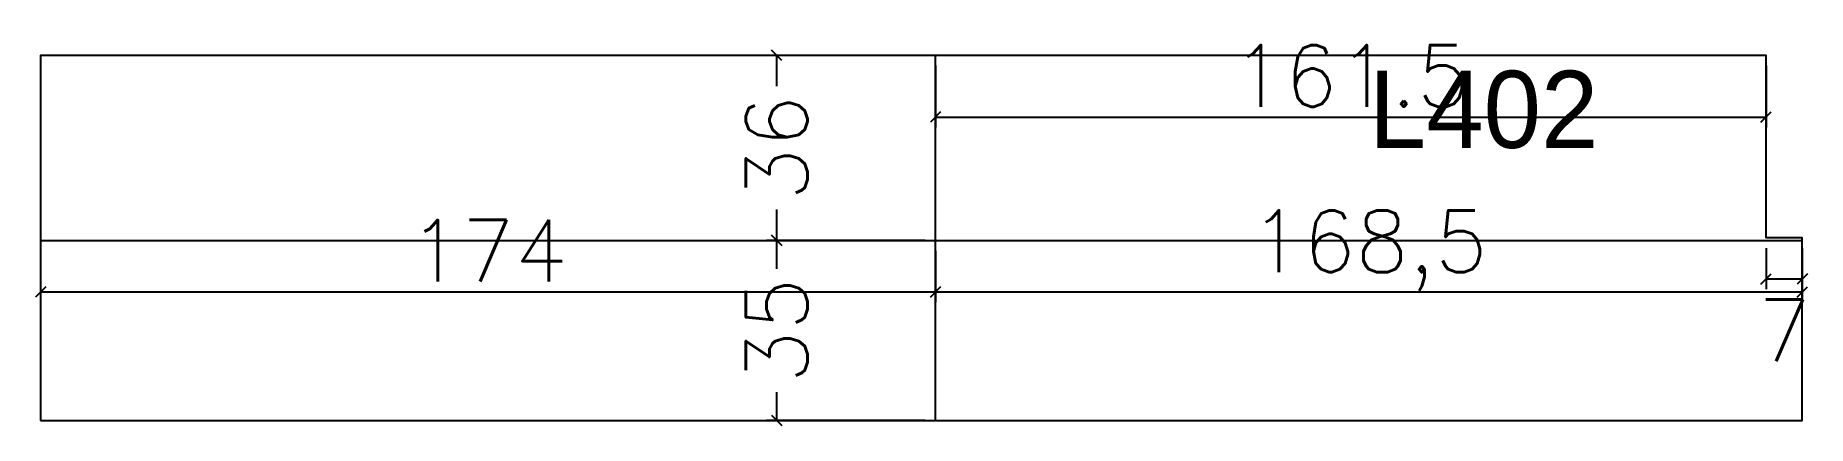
# Model space of a CAD drawing. Extents: x 3303 to 3648, y 2532 to 2608.
import ezdxf

# ---------------------------------------------------------------- set-up
doc = ezdxf.new("R2010")
doc.units = 0
for name, color, linetype in [('COTA', 241, 'Continuous'), ('NOMENCLATURA', 7, 'Continuous'), ('PAINEIS', 6, 'Continuous')]:
    doc.layers.add(name, color=color, linetype=linetype)
doc.styles.add('Romans', font='romans.shx', dxfattribs={"height": 12})
doc.dimstyles.new('cotas', dxfattribs={"dimtxt": 9, "dimasz": 2, "dimexe": 2, "dimexo": 2, "dimgap": 2, "dimtad": 1, "dimdec": 1, "dimzin": 12, "dimtxsty": 'Romans', "dimblk": 'OBLIQUE', "dimcen": 2.5, "dimclrd": 4, "dimclre": 4, "dimclrt": 240, "dimazin": 3, "dimtfac": 1, "dimtmove": 0, "dimatfit": 3})

# ---------------------------------------------------------------- blocks, each defined once
blk = doc.blocks.new('_OBLIQUE')
at = {"color": 0, "linetype": 'BYBLOCK'}
blk.add_line((-0.5, -0.5), (0.5, 0.5), dxfattribs=at)

msp = doc.modelspace()

# ---------------------------------------------------------------- linework, layer by layer
at = {"layer": 'PAINEIS'}
for p, q in [((3478.47, 2533.1), (3478.47, 2604)), ((3304.47, 2568), (3647, 2568))]:
    msp.add_line(p, q, dxfattribs=at)
msp.add_lwpolyline([(3304.47, 2533), (3647, 2533), (3647, 2568.5), (3639.97, 2568.5), (3639.97, 2604), (3304.47, 2604)], close=True, dxfattribs=at)

# ---------------------------------------------------------------- texts
at = {"layer": 'NOMENCLATURA'}
msp.add_text('L402', height=15, dxfattribs=at).set_placement((3562.73, 2586))

# ---------------------------------------------------------------- dimensions: what is measured, and where the dimension line sits
at = {"layer": 'COTA'}
for base, p1, p2, location in [((3447.61, 2568), (3478.47, 2568), (3478.47, 2604), (3447.61, 2586)), ((3447.61, 2533), (3478.47, 2533), (3478.47, 2568), (3447.61, 2550.5))]:
    msp.add_linear_dim(base=base, p1=p1, p2=p2, angle=90, location=location, dimstyle='cotas', override={"dimtmove": 2}, dxfattribs=at).render()
for base, p1, p2, text in [((3478.47, 2592), (3478.47, 2604), (3639.97, 2604), '161.5'), ((3647, 2560.5), (3647, 2568.5), (3639.97, 2568.5), '7')]:
    msp.add_linear_dim(base=base, p1=p1, p2=p2, text=text, dimstyle='cotas', dxfattribs=at).render()
for base, p1, p2 in [((3304.47, 2558), (3304.47, 2568), (3478.47, 2568)), ((3478.47, 2558), (3478.47, 2568), (3647, 2568))]:
    msp.add_linear_dim(base=base, p1=p1, p2=p2, dimstyle='cotas', dxfattribs=at).render()

doc.saveas('drawing.dxf')
